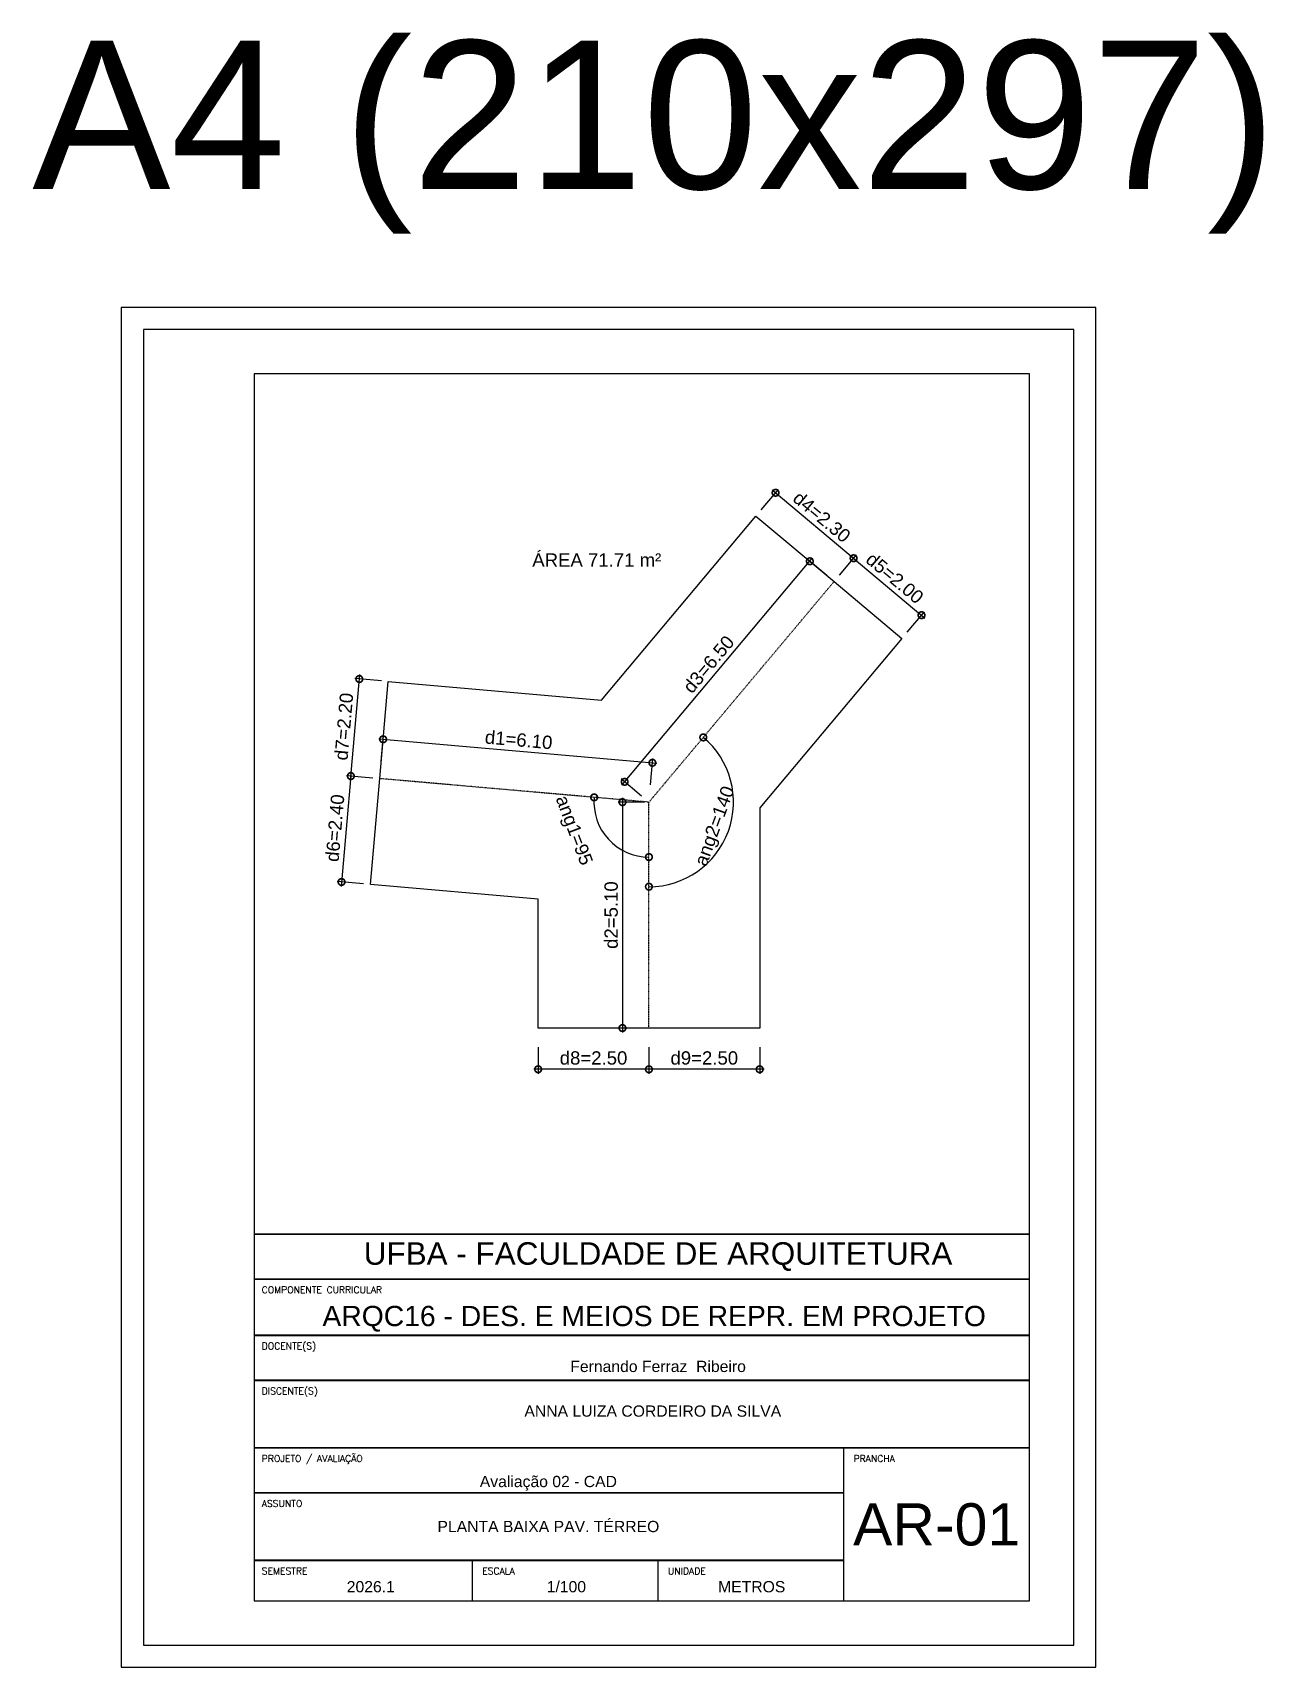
# Paper-space layout 'contorno' of a CAD drawing. Header units: metres. Extents: x -235 to 43, y -5 to 364.
# The model-space entities are those that its viewports show. They can reach past a viewport. Long polylines and large blocks are cut down to what shows.
import ezdxf
from ezdxf.enums import TextEntityAlignment as Align

# ---------------------------------------------------------------- set-up
doc = ezdxf.new("R2010")
doc.units = ezdxf.units.M
doc.header["$LTSCALE"] = 0.1
doc.linetypes.add('DASHDOT', pattern=[25.4, 12.7, -6.35, 0, -6.35])
doc.layers.add('0_MRG_AUX', color=7, linetype='Continuous', true_color=0xecbcd1, plot=False)
for name, color, linetype in [('ARQ_EIXO CINZA 04', 139, 'DASHDOT'), ('MRG_EXTERNA', 1, 'Continuous'), ('MRG_INTERNA', 2, 'Continuous'), ('SIMB_01', 1, 'Continuous')]:
    doc.layers.add(name, color=color, linetype=linetype)
doc.layers.add('COTA AZUL', color=5, linetype='Continuous', lineweight=25, true_color=0x0000ff)
doc.styles.add('Annot_3.0mm', font='arial.ttf', dxfattribs={"height": 3})
doc.styles.add('Arial', font='arial.ttf')
doc.styles.add('cota', font='arial.ttf')
doc.styles.add('T1-5', font='simplex.shx', dxfattribs={"height": 2.5})
doc.dimstyles.new('Info 01 - annot', dxfattribs={"dimtxt": 3, "dimasz": 3, "dimexe": 1, "dimexo": 1, "dimgap": 1, "dimtad": 1, "dimzin": 4, "dimtxsty": 'cota', "dimblk": 'DOTSMALL', "dimcen": 2, "dimdle": 1, "dimclrd": 256, "dimclre": 256, "dimclrt": 1, "dimazin": 2, "dimtfac": 0.09, "dimtmove": 2, "dimatfit": 2, "dimfxl": 5, "dimfxlon": 1, "dimtolj": 1, "dimtzin": 4, "dimlwd": -1, "dimarcsym": 1})

# ---------------------------------------------------------------- blocks, each defined once
blk = doc.blocks.new('FORMATO_A4')
at = {"layer": '0_MRG_AUX'}
blk.add_lwpolyline([(-215, 302), (-215, -5), (5, -5), (5, 302)], close=True, dxfattribs=at)
at = {"layer": 'MRG_EXTERNA'}
blk.add_lwpolyline([(-210, 297), (-210, 0), (0, 0), (0, 297)], close=True, dxfattribs=at)
at = {"layer": 'MRG_INTERNA'}
for p, q in [((-185, 287), (-185, 10)), ((-10, 287), (-185, 287)), ((-10, 10), (-10, 287)), ((-185, 10), (-10, 10))]:
    blk.add_line(p, q, dxfattribs=at)
blk = doc.blocks.new('carimbo01')
at = {"layer": 'SIMB_01', "flags": 128}
blk.add_lwpolyline([(-6890, 3260, 16, 16, 0), (0, 3260, 0, 0, 0), (0, 0, 0, 0, 0), (-1650, 0, 0, 0, 0)], format="xyseb", dxfattribs=at)
at = {"layer": 'SIMB_01', "const_width": 16, "flags": 128}
for points in [[(-6890, 2860), (0, 2860)], [(-6890, 2360), (0, 2360)], [(-6890, 1960), (0, 1960)], [(-6890, 1360), (0, 1360)], [(-6890, 960), (-1650, 960)], [(-1650, 360), (-6890, 360)]]:
    blk.add_lwpolyline(points, dxfattribs=at)
at = {"layer": 'SIMB_01'}
for points in [[(-1650, 0), (-1650, 360), (-1650, 1360)], [(-4950, 0), (-4950, 360)], [(-3300, 0), (-3300, 360)]]:
    blk.add_lwpolyline(points, dxfattribs=at)
at = {"layer": 'SIMB_01', "style": 'T1-5'}
for s, p in [('COMPONENTE CURRICULAR', (-6822, 2735)), ('DOCENTE(S)', (-6822, 2235)), ('DISCENTE(S)', (-6822, 1835)), ('PROJETO / AVALIAÇÃO', (-6822, 1235)), ('PRANCHA', (-1563, 1235)), ('ASSUNTO', (-6822, 835)), ('SEMESTRE', (-6822, 235)), ('ESCALA', (-4863, 235)), ('UNIDADE', (-3213, 235))]:
    blk.add_text(s, height=60, dxfattribs=at).set_placement(p)
at = {"layer": 'SIMB_01', "insert": (-6600, 3260), "char_height": 0.3, "width": 6600, "attachment_point": 1, "style": 'Annot_3.0mm'}
blk.add_mtext('UNIVERSIDADE FEDERAL DA BAHIA - FACULDADE DE ARQUITERUA', dxfattribs=at)
at = {"layer": 'SIMB_01', "insert": (-3300, 3060), "char_height": 200, "attachment_point": 5, "style": 'Annot_3.0mm'}
blk.add_mtext_dynamic_manual_height_columns('\\pxqc;UFBA - FACULDADE DE ARQUITETURA', width=5970.81, gutter_width=1.5, heights=[0], dxfattribs=at)
at = {"layer": 'SIMB_01', "style": 'cota'}
for tag, height, p in [('COMPONENTE', 180, (-3300, 2532)), ('DOCESNTE(S)', 100, (-3300, 2084)), ('DISCESNTE(S)', 100, (-3347, 1687)), ('PROJETO/AVALIAÇÃO', 100, (-4275, 1061)), ('NUM', 375, (-825, 680)), ('ASSUNTO', 100, (-4275, 661)), ('SEMESTRE', 100, (-5853, 126)), ('ESCALA', 100, (-4115, 126)), ('UNIDADE', 100, (-2468, 126))]:
    blk.add_attdef(tag, text='', height=height, dxfattribs=at).set_placement(p, align=Align.MIDDLE_CENTER)
blk = doc.blocks.new('_DotSmall')
at = {"color": 0, "linetype": 'ByBlock', "const_width": 0.5}
blk.add_lwpolyline([(-0.0625, 0, 1), (0.0625, 0, 1)], format="xyb", close=True, dxfattribs=at)
blk = doc.blocks.new('*D6')
at = {"layer": 'COTA AZUL', "transparency": 16777216}
blk.add_line((-5.782, 0.473), (0.494, -0.076), dxfattribs=at)
at = {"layer": 'COTA AZUL', "lineweight": -2, "transparency": 16777216}
for p, q in [((-5.726, -0.034), (-5.674, 0.564)), ((0.351, -0.566), (0.403, 0.032))]:
    blk.add_line(p, q, dxfattribs=at)
at = {"layer": 'Defpoints', "color": 0, "transparency": 16777216}
for p in [(0.395, -0.067), (-5.76, -0.423), (0.317, -0.955)]:
    blk.add_point(p, dxfattribs=at)
at = {"layer": 'COTA AZUL', "transparency": 16777216, "xscale": 0.3, "yscale": 0.3, "zscale": 0.3}
for p, rotation in [((-5.682, 0.464), 175), ((0.395, -0.067), 355)]:
    blk.add_blockref('_DotSmall', p, dxfattribs=dict(at, rotation=rotation))
at = {"layer": 'COTA AZUL', "color": 1, "transparency": 16777216, "insert": (-2.622, 0.451), "char_height": 0.3, "attachment_point": 5, "rotation": 355, "style": 'cota'}
blk.add_mtext('\\A1;d1=6.10', dxfattribs=at)
blk = doc.blocks.new('*D8')
at = {"layer": 'COTA AZUL', "lineweight": -2, "transparency": 16777216}
for p, q in [((0.217, -0.955), (-0.38, -0.955)), ((0.217, -6.055), (-0.38, -6.055))]:
    blk.add_line(p, q, dxfattribs=at)
at = {"layer": 'COTA AZUL', "transparency": 16777216}
blk.add_line((-0.28, -0.855), (-0.28, -6.155), dxfattribs=at)
at = {"layer": 'Defpoints', "color": 0, "transparency": 16777216}
for p in [(0.317, -0.955), (-0.28, -6.055), (0.317, -6.055)]:
    blk.add_point(p, dxfattribs=at)
at = {"layer": 'COTA AZUL', "transparency": 16777216, "xscale": 0.3, "yscale": 0.3, "zscale": 0.3}
for p, rotation in [((-0.28, -0.955), 90), ((-0.28, -6.055), 270)]:
    blk.add_blockref('_DotSmall', p, dxfattribs=dict(at, rotation=rotation))
at = {"layer": 'COTA AZUL', "color": 1, "transparency": 16777216, "insert": (-0.534, -3.505), "char_height": 0.3, "attachment_point": 5, "rotation": 90, "style": 'cota'}
blk.add_mtext('\\A1;d2=5.10', dxfattribs=at)
blk = doc.blocks.new('*D7')
at = {"layer": 'COTA AZUL', "transparency": 16777216}
blk.add_line((-0.294, -0.573), (4.013, 4.559), dxfattribs=at)
at = {"layer": 'COTA AZUL', "lineweight": -2, "transparency": 16777216}
for p, q in [((4.332, 4.161), (3.872, 4.547)), ((0.153, -0.818), (-0.306, -0.432))]:
    blk.add_line(p, q, dxfattribs=at)
at = {"layer": 'Defpoints', "color": 0, "transparency": 16777216}
for p in [(3.949, 4.483), (4.495, 4.024), (0.317, -0.955)]:
    blk.add_point(p, dxfattribs=at)
at = {"layer": 'COTA AZUL', "transparency": 16777216, "xscale": 0.3, "yscale": 0.3, "zscale": 0.3}
for p, rotation in [((3.949, 4.483), 50), ((-0.23, -0.496), 230)]:
    blk.add_blockref('_DotSmall', p, dxfattribs=dict(at, rotation=rotation))
at = {"layer": 'COTA AZUL', "color": 1, "transparency": 16777216, "insert": (1.665, 2.156), "char_height": 0.3, "attachment_point": 5, "rotation": 50, "style": 'cota'}
blk.add_mtext('\\A1;d3=6.50', dxfattribs=at)
blk = doc.blocks.new('*D2')
at = {"layer": 'COTA AZUL', "lineweight": -2, "transparency": 16777216}
for p, q in [((2.854, 5.647), (3.24, 6.107)), ((4.616, 4.169), (5.002, 4.628))]:
    blk.add_line(p, q, dxfattribs=at)
at = {"layer": 'COTA AZUL', "transparency": 16777216}
blk.add_line((3.099, 6.094), (5.014, 4.487), dxfattribs=at)
at = {"layer": 'Defpoints', "color": 0, "transparency": 16777216}
for p in [(2.733, 5.503), (4.937, 4.552), (4.495, 4.024)]:
    blk.add_point(p, dxfattribs=at)
at = {"layer": 'COTA AZUL', "transparency": 16777216, "xscale": 0.3, "yscale": 0.3, "zscale": 0.3}
for p, rotation in [((3.176, 6.03), 140), ((4.937, 4.552), 320)]:
    blk.add_blockref('_DotSmall', p, dxfattribs=dict(at, rotation=rotation))
at = {"layer": 'COTA AZUL', "color": 1, "transparency": 16777216, "insert": (4.219, 5.485), "char_height": 0.3, "attachment_point": 5, "rotation": 320, "style": 'cota'}
blk.add_mtext('\\A1;d4=2.30', dxfattribs=at)
blk = doc.blocks.new('*D3')
at = {"layer": 'COTA AZUL', "lineweight": -2, "transparency": 16777216}
for p, q in [((4.616, 4.169), (5.002, 4.628)), ((6.148, 2.883), (6.534, 3.343))]:
    blk.add_line(p, q, dxfattribs=at)
at = {"layer": 'COTA AZUL', "transparency": 16777216}
blk.add_line((4.861, 4.616), (6.546, 3.202), dxfattribs=at)
at = {"layer": 'Defpoints', "color": 0, "transparency": 16777216}
for p in [(4.495, 4.024), (6.47, 3.266), (6.027, 2.739)]:
    blk.add_point(p, dxfattribs=at)
at = {"layer": 'COTA AZUL', "transparency": 16777216, "xscale": 0.3, "yscale": 0.3, "zscale": 0.3}
for p, rotation in [((4.937, 4.552), 140), ((6.47, 3.266), 320)]:
    blk.add_blockref('_DotSmall', p, dxfattribs=dict(at, rotation=rotation))
at = {"layer": 'COTA AZUL', "color": 1, "transparency": 16777216, "insert": (5.866, 4.103), "char_height": 0.3, "attachment_point": 5, "rotation": 320, "style": 'cota'}
blk.add_mtext('\\A1;d5=2.00', dxfattribs=at)
blk = doc.blocks.new('*D5')
at = {"layer": 'COTA AZUL', "transparency": 16777216}
blk.add_line((-6.403, -0.267), (-6.629, -2.857), dxfattribs=at)
at = {"layer": 'COTA AZUL', "lineweight": -2, "transparency": 16777216}
for p, q in [((-5.913, -0.41), (-6.511, -0.358)), ((-6.122, -2.801), (-6.72, -2.748))]:
    blk.add_line(p, q, dxfattribs=at)
at = {"layer": 'Defpoints', "color": 0, "transparency": 16777216}
for p in [(-5.76, -0.423), (-6.621, -2.757), (-5.969, -2.814)]:
    blk.add_point(p, dxfattribs=at)
at = {"layer": 'COTA AZUL', "transparency": 16777216, "xscale": 0.3, "yscale": 0.3, "zscale": 0.3}
for p, rotation in [((-6.411, -0.366), 85.00000000000001), ((-6.621, -2.757), 265)]:
    blk.add_blockref('_DotSmall', p, dxfattribs=dict(at, rotation=rotation))
at = {"layer": 'COTA AZUL', "color": 1, "transparency": 16777216, "insert": (-6.768, -1.54), "char_height": 0.3, "attachment_point": 5, "rotation": 85, "style": 'cota'}
blk.add_mtext('\\A1;d6=2.40', dxfattribs=at)
blk = doc.blocks.new('*D4')
at = {"layer": 'COTA AZUL', "transparency": 16777216}
blk.add_line((-6.42, -0.466), (-6.211, 1.925), dxfattribs=at)
at = {"layer": 'COTA AZUL', "lineweight": -2, "transparency": 16777216}
for p, q in [((-5.722, 1.782), (-6.319, 1.834)), ((-5.913, -0.41), (-6.511, -0.358))]:
    blk.add_line(p, q, dxfattribs=at)
at = {"layer": 'Defpoints', "color": 0, "transparency": 16777216}
for p in [(-6.22, 1.825), (-5.568, 1.768), (-5.76, -0.423)]:
    blk.add_point(p, dxfattribs=at)
at = {"layer": 'COTA AZUL', "transparency": 16777216, "xscale": 0.3, "yscale": 0.3, "zscale": 0.3}
for p, rotation in [((-6.22, 1.825), 85.00000000000007), ((-6.411, -0.366), 265.0000000000001)]:
    blk.add_blockref('_DotSmall', p, dxfattribs=dict(at, rotation=rotation))
at = {"layer": 'COTA AZUL', "color": 1, "transparency": 16777216, "insert": (-6.568, 0.752), "char_height": 0.3, "attachment_point": 5, "rotation": 85, "style": 'cota'}
blk.add_mtext('\\A1;d7=2.20', dxfattribs=at)
blk = doc.blocks.new('*D12')
at = {"layer": 'COTA AZUL', "lineweight": -2, "transparency": 16777216}
for p, q in [((-2.183, -6.486), (-2.183, -7.086)), ((0.317, -6.486), (0.317, -7.086))]:
    blk.add_line(p, q, dxfattribs=at)
at = {"layer": 'COTA AZUL', "transparency": 16777216}
blk.add_line((0.417, -6.986), (-2.283, -6.986), dxfattribs=at)
at = {"layer": 'Defpoints', "color": 0, "transparency": 16777216}
for p in [(-2.183, -6.055), (0.317, -6.055), (-2.183, -6.986)]:
    blk.add_point(p, dxfattribs=at)
at = {"layer": 'COTA AZUL', "transparency": 16777216, "xscale": 0.3, "yscale": 0.3, "zscale": 0.3, "rotation": 180}
blk.add_blockref('_DotSmall', (-2.183, -6.986), dxfattribs=at)
at = {"layer": 'COTA AZUL', "transparency": 16777216, "xscale": 0.3, "yscale": 0.3, "zscale": 0.3}
blk.add_blockref('_DotSmall', (0.317, -6.986), dxfattribs=at)
at = {"layer": 'COTA AZUL', "color": 1, "transparency": 16777216, "insert": (-0.933, -6.732), "char_height": 0.3, "attachment_point": 5, "style": 'cota'}
blk.add_mtext('\\A1;d8=2.50', dxfattribs=at)
blk = doc.blocks.new('*D11')
at = {"layer": 'COTA AZUL', "lineweight": -2, "transparency": 16777216}
for p, q in [((0.317, -6.486), (0.317, -7.086)), ((2.817, -6.486), (2.817, -7.086))]:
    blk.add_line(p, q, dxfattribs=at)
at = {"layer": 'COTA AZUL', "transparency": 16777216}
blk.add_line((2.917, -6.986), (0.217, -6.986), dxfattribs=at)
at = {"layer": 'Defpoints', "color": 0, "transparency": 16777216}
for p in [(0.317, -6.055), (2.817, -6.055), (0.317, -6.986)]:
    blk.add_point(p, dxfattribs=at)
at = {"layer": 'COTA AZUL', "transparency": 16777216, "xscale": 0.3, "yscale": 0.3, "zscale": 0.3, "rotation": 180}
blk.add_blockref('_DotSmall', (0.317, -6.986), dxfattribs=at)
at = {"layer": 'COTA AZUL', "transparency": 16777216, "xscale": 0.3, "yscale": 0.3, "zscale": 0.3}
blk.add_blockref('_DotSmall', (2.817, -6.986), dxfattribs=at)
at = {"layer": 'COTA AZUL', "color": 1, "transparency": 16777216, "insert": (1.567, -6.732), "char_height": 0.3, "attachment_point": 5, "style": 'cota'}
blk.add_mtext('\\A1;d9=2.50', dxfattribs=at)
blk = doc.blocks.new('*D9')
at = {"layer": 'COTA AZUL', "transparency": 16777216}
blk.add_arc((0.317, -0.955), 1.24, 175, 270, dxfattribs=at)
at = {"layer": 'Defpoints', "color": 0, "transparency": 16777216}
for p in [(-5.76, -0.423), (0.317, -0.955), (0.317, -0.955), (-0.334, -2.011), (0.317, -6.055)]:
    blk.add_point(p, dxfattribs=at)
at = {"layer": 'COTA AZUL', "transparency": 16777216, "xscale": 0.3, "yscale": 0.3, "zscale": 0.3, "rotation": 85.00000000000006}
blk.add_blockref('_DotSmall', (-0.919, -0.847), dxfattribs=at)
at = {"layer": 'COTA AZUL', "transparency": 16777216, "xscale": 0.3, "yscale": 0.3, "zscale": 0.3}
blk.add_blockref('_DotSmall', (0.317, -2.195), dxfattribs=at)
at = {"layer": 'COTA AZUL', "color": 1, "transparency": 16777216, "insert": (-1.404, -1.602), "char_height": 0.3, "attachment_point": 5, "rotation": 290.6147, "style": 'cota'}
blk.add_mtext('\\A1;ang1=95', dxfattribs=at)
blk = doc.blocks.new('*D10')
at = {"layer": 'COTA AZUL', "transparency": 16777216}
blk.add_arc((0.317, -0.955), 1.909, 270, 50, dxfattribs=at)
at = {"layer": 'Defpoints', "color": 0, "transparency": 16777216}
for p in [(4.495, 4.024), (0.317, -0.955), (0.317, -0.955), (1.705, -2.265), (0.317, -6.055)]:
    blk.add_point(p, dxfattribs=at)
at = {"layer": 'COTA AZUL', "transparency": 16777216, "xscale": 0.3, "yscale": 0.3, "zscale": 0.3}
for p, rotation in [((1.544, 0.507), 140.0000000000001), ((0.317, -2.864), 180)]:
    blk.add_blockref('_DotSmall', p, dxfattribs=dict(at, rotation=rotation))
at = {"layer": 'COTA AZUL', "color": 1, "transparency": 16777216, "insert": (1.834, -1.507), "char_height": 0.3, "attachment_point": 5, "rotation": 70, "style": 'cota'}
blk.add_mtext('\\A1;ang2=140', dxfattribs=at)

msp = doc.modelspace()

# ---------------------------------------------------------------- linework, layer by layer
msp.add_lwpolyline([(-5.76, -0.423), (-5.568, 1.768), (-0.754, 1.347), (2.733, 5.503), (4.495, 4.024), (6.027, 2.739), (2.817, -1.087), (2.817, -6.055), (0.317, -6.055), (-2.183, -6.055), (-2.183, -3.145), (-5.969, -2.814), (-5.76, -0.423)])
at = {"layer": 'ARQ_EIXO CINZA 04'}
for p, q in [((0.317, -0.955), (4.495, 4.024)), ((0.317, -0.955), (-5.76, -0.423)), ((0.317, -6.055), (0.317, -0.955))]:
    msp.add_line(p, q, dxfattribs=at)

# ---------------------------------------------------------------- texts
at = {"layer": 'SIMB_01', "insert": (-2.316, 4.662), "char_height": 0.3, "width": 3.9108, "attachment_point": 1, "style": 'Annot_3.0mm'}
msp.add_mtext('ÁREA 71.71 m²', dxfattribs=at)

# ---------------------------------------------------------------- dimensions: what is measured, and where the dimension line sits
at = {"layer": 'COTA AZUL'}
for p1, p2, distance, text, picture, middle in [((2.733, 5.503), (4.495, 4.024), 0.688, 'd4=2.30', '*D2', (4.219, 5.485)), ((0.317, -0.955), (4.495, 4.024), 0.713, 'd3=6.50', '*D7', (1.665, 2.156)), ((4.495, 4.024), (6.027, 2.739), 0.688, 'd5=2.00', '*D3', (5.866, 4.103)), ((-5.76, -0.423), (-5.568, 1.768), 0.654, 'd7=2.20', '*D4', (-6.568, 0.752)), ((-5.76, -0.423), (0.317, -0.955), 0.891, 'd1=6.10', '*D6', (-2.622, 0.451)), ((-5.76, -0.423), (-5.969, -2.814), -0.654, 'd6=2.40', '*D5', (-6.768, -1.54)), ((0.317, -6.055), (-2.183, -6.055), 0.931, 'd8=2.50', '*D12', (-0.933, -6.732)), ((2.817, -6.055), (0.317, -6.055), 0.931, 'd9=2.50', '*D11', (1.567, -6.732))]:
    dim = msp.add_aligned_dim(p1=p1, p2=p2, distance=distance, text=text, dimstyle='Info 01 - annot', override={"dimscale": 0}, dxfattribs=at)
    dim.commit()
    dim.dimension.update_dxf_attribs({"geometry": picture, "text_midpoint": middle})
dim = msp.add_angular_dim_2l(base=(1.705, -2.265), line1=((0.317, -0.955), (4.495, 4.024)), line2=((0.317, -6.055), (0.317, -0.955)), text='ang2=140', dimstyle='Info 01 - annot', override={"dimscale": 0}, dxfattribs=at)
dim.commit()
dim.dimension.update_dxf_attribs({"geometry": '*D10', "text_midpoint": (1.834, -1.507)})
dim = msp.add_angular_dim_2l(base=(-0.334, -2.011), line1=((0.317, -0.955), (-5.76, -0.423)), line2=((0.317, -6.055), (0.317, -0.955)), text='ang1=95', dimstyle='Info 01 - annot', override={"dimscale": 0}, dxfattribs=at)
dim.commit()
dim.dimension.update_dxf_attribs({"geometry": '*D9', "text_midpoint": (-1.404, -1.602), "dimtype": 162})
dim = msp.add_linear_dim(base=(-0.28, -6.055), p1=(0.317, -0.955), p2=(0.317, -6.055), angle=90, text='d2=5.10', dimstyle='Info 01 - annot', override={"dimscale": 0}, dxfattribs=at)
dim.commit()
dim.dimension.update_dxf_attribs({"geometry": '*D8', "text_midpoint": (-0.534, -3.505)})

psp = doc.layouts.new('contorno')

# ---------------------------------------------------------------- block references
psp.add_blockref('FORMATO_A4', (0, 0))
at = {"layer": 'COTA AZUL', "xscale": 0.0254, "yscale": 0.0254, "zscale": 0.0254}
psp.add_blockref('carimbo01', (-10, 10), dxfattribs=at).add_auto_attribs({'COMPONENTE': 'ARQC16 - DES. E MEIOS DE REPR. EM PROJETO ', 'DOCESNTE(S)': 'Fernando Ferraz  Ribeiro', 'PROJETO/AVALIAÇÃO': 'Avaliação 02 - CAD', 'DISCESNTE(S)': 'ANNA LUIZA CORDEIRO DA SILVA', 'ASSUNTO': 'PLANTA BAIXA PAV. TÉRREO', 'SEMESTRE': '2026.1', 'ESCALA': '1/100', 'UNIDADE': 'METROS', 'NUM': 'AR-01'})

# ---------------------------------------------------------------- texts
at = {"style": 'Arial'}
psp.add_text('A4 (210x297)', height=33.4769, dxfattribs=at).set_placement((-94.69, 362.25), align=Align.TOP_CENTER)

# ---------------------------------------------------------------- viewports
at = {"layer": '0_MRG_AUX'}
psp.add_viewport(center=(-97.5, 189.9), size=(175, 194.196), view_center_point=(0.156, -0.997), view_height=19.4196, dxfattribs=at)

doc.saveas('drawing.dxf')
